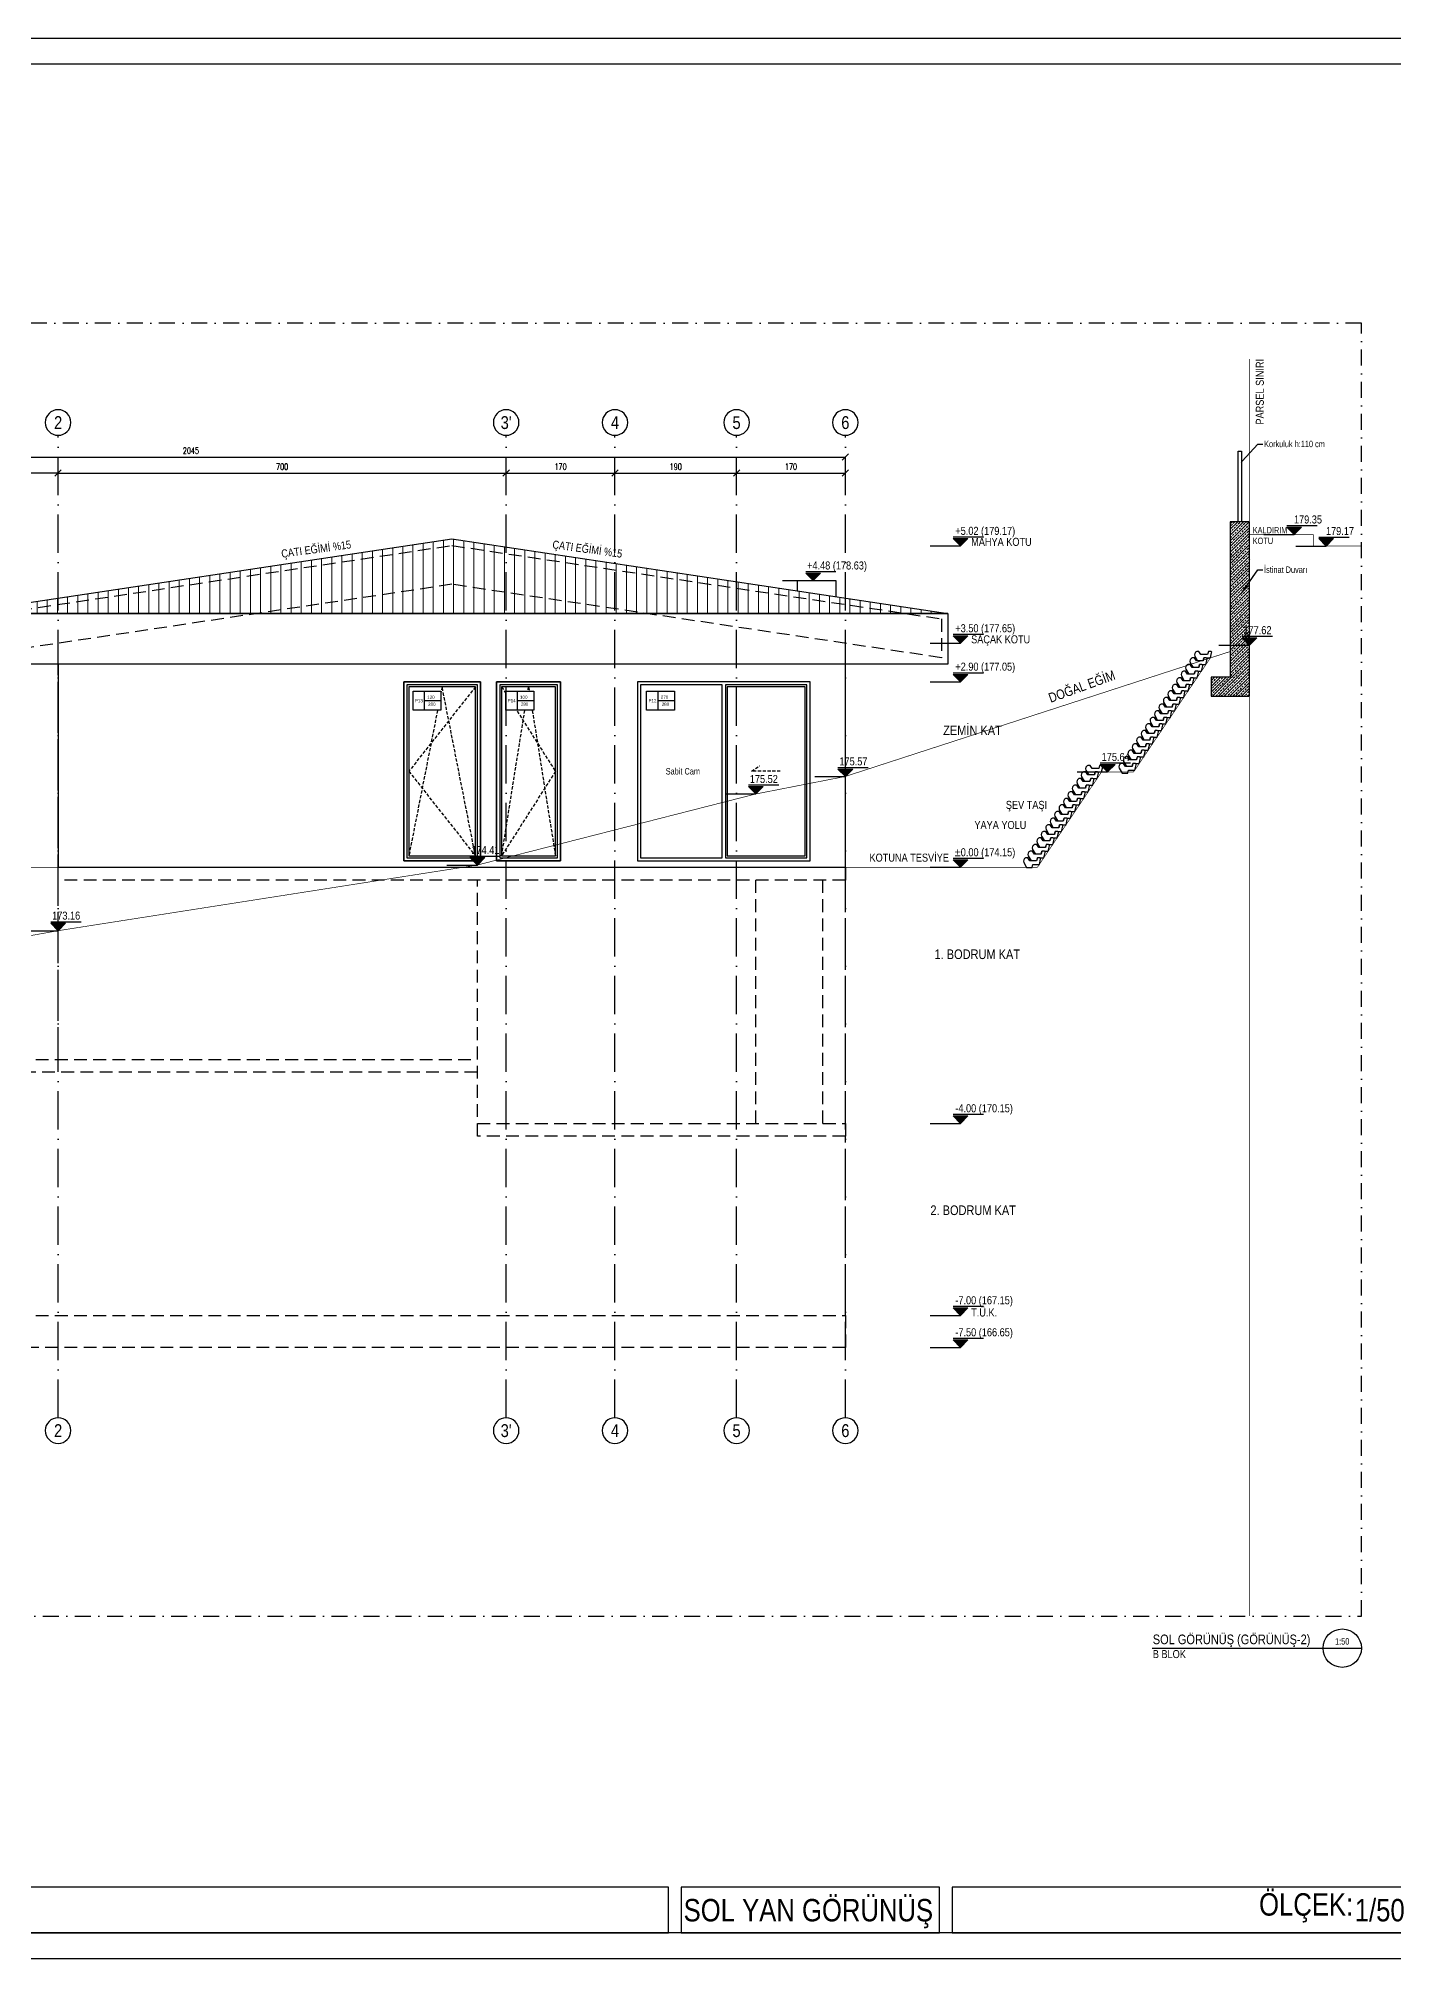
# Model space of a CAD drawing. Header units: millimetres. Extents: x 82776 to 137242, y 11666 to 27998.
# Drawn here: x 121341 to 123458, y 20553 to 23554 of the extents above; entities that cross this region are included whole.
import ezdxf
from ezdxf import colors
from ezdxf.entities.mleader import LeaderData, LeaderLine
from ezdxf.enums import TextEntityAlignment as Align
from ezdxf.math import Vec2, Vec3

# ---------------------------------------------------------------- set-up
doc = ezdxf.new("R2010")
doc.units = ezdxf.units.MM
for name, pattern in [('( Hidden )', [0.375, 0.25, -0.125]), ('ACAD_ISO03W100', [30, 12, -18]), ('ACAD_ISO10W100', [18, 12, -3, 0, -3]), ('DASHDOT', [1, 0.5, -0.25, 0, -0.25]), ('DASHED', [15, 10, -5])]:
    doc.linetypes.add(name, pattern=pattern)
for name, color, linetype in [('0_IFC_Concrete Trace', 253, '( Hidden )'), ('0_IFC_Dimension_Exterior_50', 253, 'Continuous'), ('0_IFC_Elevation_3', 21, 'Continuous'), ('0_IFC_Elevation_4', 11, 'Continuous'), ('0_IFC_Elevation_5', 252, 'Continuous'), ('0_IFC_Grid', 14, 'ACAD_ISO10W100'), ('0_IFC_Grid_Text_100', 14, 'Continuous'), ('0_IFC_Hatch', 250, 'Continuous'), ('0_IFC_Hatch_Structure', 251, 'Continuous'), ('0_IFC_Legend_Text', 7, 'Continuous'), ('0_IFC_Legend_Viewport', 7, 'Continuous'), ('0_IFC_Notation_Level_50', 160, 'Continuous'), ('0_IFC_Notation_Section_50', 10, 'Continuous'), ('0_IFC_Parsel Sınırı', 191, 'ACAD_ISO03W100'), ('0_IFC_Text_Explanation_100', 231, 'Continuous'), ('0_IFC_Text_Explanation_20', 231, 'Continuous'), ('0_IFC_Text_Explanation_50', 231, 'Continuous'), ('1_IFC_Concrete_Section', 50, 'Continuous'), ('2_IFC_Handrail', 181, 'Continuous'), ('3_IFC_Window', 136, 'Continuous'), ('7_IFC_Landscape', 45, 'Continuous')]:
    doc.layers.add(name, color=color, linetype=linetype)
doc.styles.add('IFC_TEXT', font='ARIALN.TTF')
doc.styles.add('IFC_TEXT_DIM', font='romans.shx', dxfattribs={"width": 0.7})
doc.styles.get("Standard").update_dxf_attribs({"font": 'arial.ttf'})
doc.dimstyles.new('IFC_Dim50', dxfattribs={"dimtxt": 10, "dimasz": 10, "dimexe": 0.00125, "dimexo": 0.000625, "dimgap": 5, "dimtad": 1, "dimdec": 4, "dimrnd": 0.5, "dimzin": 9, "dimtxsty": 'IFC_TEXT_DIM', "dimblk": 'OBLIQUE', "dimcen": -2.5, "dimclrd": 256, "dimclre": 256, "dimclrt": 256, "dimazin": 0, "dimtfac": 1, "dimtdec": 4, "dimtix": 1, "dimtmove": 1, "dimatfit": 3, "dimfxl": 5, "dimfxlon": 1, "dimtfillclr": 256, "dimlwd": -1, "dimlwe": 5, "dimarcsym": 0})

# ---------------------------------------------------------------- blocks, each defined once
blk = doc.blocks.new('*U2335')
for points in [[(-3412.4, 0), (-1182.8, 0), (-1182.8, 71.5), (-3412.4, 71.5)], [(-1162.8, 0), (-759.4, 0), (-759.4, 71.5), (-1162.8, 71.5)], [(-739.4, 0), (0, 0), (0, 71.5), (-739.4, 71.5)]]:
    blk.add_lwpolyline(points, close=True)
at = {"layer": '0_IFC_Legend_Viewport', "transparency": 33554687}
blk.add_lwpolyline([(-3412.4, 2920), (0, 2920), (0, 0), (-3412.4, 0)], close=True, dxfattribs=at)
at = {"style": 'IFC_TEXT'}
for tag, p in [('PAFTA', (-2533.2, 17.9)), ('KOT', (-1159.1, 18)), ('OLCEK', (-110.4, 17.9))]:
    blk.add_attdef(tag, p, '', height=35, dxfattribs=at)
at = {"layer": '0_IFC_Legend_Text', "transparency": 33554687, "insert": (-259.9, 61.9), "char_height": 35, "attachment_point": 1, "style": 'IFC_TEXT'}
blk.add_mtext_dynamic_manual_height_columns('ÖLÇEK:', width=490.238, gutter_width=61.4, heights=[0], dxfattribs=at)
blk = doc.blocks.new('B BLOK_GR2_DOS IZI')
at = {"layer": '0_IFC_Concrete Trace', "linetype": '( Hidden )', "ltscale": 80}
for points in [[(-615, 1227.9), (150, 1113.2), (150, 1052.5), (-615, 1167.2), (-1380, 1052.5), (-1380, 1113.2), (-615, 1227.9)], [(-1230, 725), (-1230, 1075)], [(0, 725), (0, 1075)], [(-575, 305), (-575, 705)], [(-140, 325), (-140, 705)], [(-35, 325), (-35, 705)], [(0, 325), (0, 705)], [(-575, 405), (-2045, 405), (-2045, 425), (-575, 425)], [(-575, 325), (0, 325), (0, 305), (-575, 305)]]:
    blk.add_lwpolyline(points, dxfattribs=at)
for points in [[(-1230, 725), (0, 725), (0, 705), (-1230, 705)], [(-2045, 25), (0, 25), (0, -25), (-2045, -25)]]:
    blk.add_lwpolyline(points, close=True, dxfattribs=at)
for points, elevation in [([(-1230, 425), (-1230, 705)], 851.5), ([(-2045, 25), (-2045, 405)], -425.7), ([(0, 25), (0, 305)], -425.7)]:
    blk.add_lwpolyline(points, dxfattribs=dict(at, elevation=elevation))
blk = doc.blocks.new('0_IFC_AXIS_TEXT_100')
at = {"layer": '0_IFC_Grid_Text_100'}
blk.add_circle((0, 1000), 1000, dxfattribs=at)
at = {"layer": '0_IFC_Grid_Text_100', "style": 'IFC_TEXT'}
blk.add_attdef('AXIS_NO', text='', height=1000, dxfattribs=at).set_placement((0, 993), align=Align.MIDDLE_CENTER)
blk = doc.blocks.new('_Oblique')
at = {"color": 0, "linetype": 'ByBlock', "lineweight": -2}
blk.add_line((-0.5, -0.5), (0.5, 0.5), dxfattribs=at)
blk = doc.blocks.new('*D2282')
at = {"layer": '0_IFC_Dimension_Exterior_50', "lineweight": 5, "transparency": 16777216}
for p, q in [((815, 1315.3), (815, 1316)), ((1515, 1311), (1515, 1316))]:
    blk.add_line(p, q, dxfattribs=at)
at = {"layer": '0_IFC_Dimension_Exterior_50', "transparency": 16777216}
blk.add_line((815, 1316), (1515, 1316), dxfattribs=at)
at = {"layer": 'Defpoints', "color": 0, "transparency": 16777216}
for p in [(1515, 1316), (815, 1250, -425.7), (1515, 1250)]:
    blk.add_point(p, dxfattribs=at)
at = {"layer": '0_IFC_Dimension_Exterior_50', "transparency": 16777216, "xscale": 10, "yscale": 10, "zscale": 10, "rotation": 180}
blk.add_blockref('_Oblique', (815, 1316), dxfattribs=at)
at = {"layer": '0_IFC_Dimension_Exterior_50', "transparency": 16777216, "xscale": 10, "yscale": 10, "zscale": 10}
blk.add_blockref('_Oblique', (1515, 1316), dxfattribs=at)
at = {"layer": '0_IFC_Dimension_Exterior_50', "transparency": 16777216, "insert": (1165, 1326), "char_height": 10, "attachment_point": 5, "style": 'IFC_TEXT_DIM'}
blk.add_mtext('700', dxfattribs=at)
blk = doc.blocks.new('*D2283')
at = {"layer": '0_IFC_Dimension_Exterior_50', "lineweight": 5, "transparency": 16777216}
for p, q in [((1515, 1311), (1515, 1316)), ((1685, 1316.7), (1685, 1316))]:
    blk.add_line(p, q, dxfattribs=at)
at = {"layer": '0_IFC_Dimension_Exterior_50', "transparency": 16777216}
blk.add_line((1515, 1316), (1685, 1316), dxfattribs=at)
at = {"layer": 'Defpoints', "color": 0, "transparency": 16777216}
for p in [(1685, 1375, -425.7), (1685, 1316), (1515, 1250)]:
    blk.add_point(p, dxfattribs=at)
at = {"layer": '0_IFC_Dimension_Exterior_50', "transparency": 16777216, "xscale": 10, "yscale": 10, "zscale": 10, "rotation": 180}
blk.add_blockref('_Oblique', (1515, 1316), dxfattribs=at)
at = {"layer": '0_IFC_Dimension_Exterior_50', "transparency": 16777216, "xscale": 10, "yscale": 10, "zscale": 10}
blk.add_blockref('_Oblique', (1685, 1316), dxfattribs=at)
at = {"layer": '0_IFC_Dimension_Exterior_50', "transparency": 16777216, "insert": (1600, 1326), "char_height": 10, "attachment_point": 5, "style": 'IFC_TEXT_DIM'}
blk.add_mtext('170', dxfattribs=at)
blk = doc.blocks.new('*D2284')
at = {"layer": '0_IFC_Dimension_Exterior_50', "lineweight": 5, "transparency": 16777216}
for p, q in [((1685, 1316.7), (1685, 1316)), ((1875, 1315.3), (1875, 1316))]:
    blk.add_line(p, q, dxfattribs=at)
at = {"layer": '0_IFC_Dimension_Exterior_50', "transparency": 16777216}
blk.add_line((1685, 1316), (1875, 1316), dxfattribs=at)
at = {"layer": 'Defpoints', "color": 0, "transparency": 16777216}
for p in [(1685, 1375, -425.7), (1875, 1316), (1875, 1250, -425.7)]:
    blk.add_point(p, dxfattribs=at)
at = {"layer": '0_IFC_Dimension_Exterior_50', "transparency": 16777216, "xscale": 10, "yscale": 10, "zscale": 10, "rotation": 180}
blk.add_blockref('_Oblique', (1685, 1316), dxfattribs=at)
at = {"layer": '0_IFC_Dimension_Exterior_50', "transparency": 16777216, "xscale": 10, "yscale": 10, "zscale": 10}
blk.add_blockref('_Oblique', (1875, 1316), dxfattribs=at)
at = {"layer": '0_IFC_Dimension_Exterior_50', "transparency": 16777216, "insert": (1780, 1326), "char_height": 10, "attachment_point": 5, "style": 'IFC_TEXT_DIM'}
blk.add_mtext('190', dxfattribs=at)
blk = doc.blocks.new('*D2285')
at = {"layer": '0_IFC_Dimension_Exterior_50', "lineweight": 5, "transparency": 16777216}
for p, q in [((1875, 1315.3), (1875, 1316)), ((2045, 1315.3), (2045, 1316))]:
    blk.add_line(p, q, dxfattribs=at)
at = {"layer": '0_IFC_Dimension_Exterior_50', "transparency": 16777216}
blk.add_line((1875, 1316), (2045, 1316), dxfattribs=at)
at = {"layer": 'Defpoints', "color": 0, "transparency": 16777216}
for p in [(2045, 1316), (1875, 1250, -425.7), (2045, 1250, -425.7)]:
    blk.add_point(p, dxfattribs=at)
at = {"layer": '0_IFC_Dimension_Exterior_50', "transparency": 16777216, "xscale": 10, "yscale": 10, "zscale": 10, "rotation": 180}
blk.add_blockref('_Oblique', (1875, 1316), dxfattribs=at)
at = {"layer": '0_IFC_Dimension_Exterior_50', "transparency": 16777216, "xscale": 10, "yscale": 10, "zscale": 10}
blk.add_blockref('_Oblique', (2045, 1316), dxfattribs=at)
at = {"layer": '0_IFC_Dimension_Exterior_50', "transparency": 16777216, "insert": (1960, 1326), "char_height": 10, "attachment_point": 5, "style": 'IFC_TEXT_DIM'}
blk.add_mtext('170', dxfattribs=at)
blk = doc.blocks.new('*D2286')
at = {"layer": '0_IFC_Dimension_Exterior_50', "lineweight": 5, "transparency": 16777216}
for p, q in [((0, 1340.3), (0, 1341)), ((2045, 1340.3), (2045, 1341))]:
    blk.add_line(p, q, dxfattribs=at)
at = {"layer": '0_IFC_Dimension_Exterior_50', "transparency": 16777216}
blk.add_line((0, 1341), (2045, 1341), dxfattribs=at)
at = {"layer": 'Defpoints', "color": 0, "transparency": 16777216}
for p in [(2045, 1341), (0, 1275, -425.7), (2045, 1275, -425.7)]:
    blk.add_point(p, dxfattribs=at)
at = {"layer": '0_IFC_Dimension_Exterior_50', "transparency": 16777216, "xscale": 10, "yscale": 10, "zscale": 10, "rotation": 180}
blk.add_blockref('_Oblique', (0, 1341), dxfattribs=at)
at = {"layer": '0_IFC_Dimension_Exterior_50', "transparency": 16777216, "xscale": 10, "yscale": 10, "zscale": 10}
blk.add_blockref('_Oblique', (2045, 1341), dxfattribs=at)
at = {"layer": '0_IFC_Dimension_Exterior_50', "transparency": 16777216, "insert": (1022.5, 1351), "char_height": 10, "attachment_point": 5, "style": 'IFC_TEXT_DIM'}
blk.add_mtext('2045', dxfattribs=at)
blk = doc.blocks.new('*D2287')
at = {"layer": '0_IFC_Dimension_Exterior_50', "lineweight": 5, "transparency": 16777216}
for p, q in [((0, 1321), (0, 1316)), ((815, 1311), (815, 1316))]:
    blk.add_line(p, q, dxfattribs=at)
at = {"layer": '0_IFC_Dimension_Exterior_50', "transparency": 16777216}
blk.add_line((815, 1316), (0, 1316), dxfattribs=at)
at = {"layer": 'Defpoints', "color": 0, "transparency": 16777216}
for p in [(0, 1375), (0, 1316), (815, 1250)]:
    blk.add_point(p, dxfattribs=at)
at = {"layer": '0_IFC_Dimension_Exterior_50', "transparency": 16777216, "xscale": 10, "yscale": 10, "zscale": 10, "rotation": 180}
blk.add_blockref('_Oblique', (0, 1316), dxfattribs=at)
at = {"layer": '0_IFC_Dimension_Exterior_50', "transparency": 16777216, "xscale": 10, "yscale": 10, "zscale": 10}
blk.add_blockref('_Oblique', (815, 1316), dxfattribs=at)
at = {"layer": '0_IFC_Dimension_Exterior_50', "transparency": 16777216, "insert": (407.5, 1326), "char_height": 10, "attachment_point": 5, "style": 'IFC_TEXT_DIM'}
blk.add_mtext('815', dxfattribs=at)
blk = doc.blocks.new('0_IFC_WINDOWTAG_EL')
blk.add_wipeout([(1.2, 15), (23, 15), (23, 0), (1.2, 0)])
at = {"layer": '0_IFC_Text_Explanation_50'}
blk.add_lwpolyline([(1.2, 15), (23, 15), (23, 0), (1.2, 0)], close=True, dxfattribs=at)
for points in [[(10, 15), (10, 0)], [(10, 7.5), (23, 7.5)]]:
    blk.add_lwpolyline(points, dxfattribs=at)
for tag, p in [('KOD', (1.9, 6.2)), ('EN', (12.1, 9)), ('YÜKSEKLİK', (12.5, 3.5))]:
    blk.add_attdef(tag, p, '', height=2.5, dxfattribs=at)
blk = doc.blocks.new('*U2297')
blk.add_wipeout([(0, 0), (-270, 0), (-270, -280), (0, -280)])
at = {"layer": '3_IFC_Window'}
for points in [[(0, 0), (-270, 0), (-270, -280), (0, -280)], [(-137.5, -5), (-265, -5), (-265, -275), (-137.5, -275)], [(-129.5, -272), (-8, -272), (-8, -8), (-129.5, -8)]]:
    blk.add_lwpolyline(points, close=True, dxfattribs=at)
blk.add_lwpolyline([(-132.5, -275), (-5, -275), (-5, -5), (-132.5, -5), (-132.5, -275)], dxfattribs=at)
at = {"layer": '3_IFC_Window', "linetype": '( Hidden )', "ltscale": 20}
blk.add_lwpolyline([(-46.7, -140), (-91.7, -140), (-79.4, -131.3)], dxfattribs=at)
at = {"layer": '0_IFC_Text_Explanation_50', "insert": (-198.9, -140), "char_height": 10, "attachment_point": 5, "style": 'IFC_TEXT'}
blk.add_mtext_dynamic_manual_height_columns('Sabit Cam', width=56.878, gutter_width=12.5, heights=[9.02], dxfattribs=at)
at = {"transparency": 33554687}
ref = blk.add_blockref('0_IFC_WINDOWTAG_EL', (-257.9, -44.5), dxfattribs=dict(at, xscale=2, yscale=2, zscale=2))
ref.add_attrib('YÜKSEKLİK', '280', (-232, -37.6), dxfattribs={"layer": '0_IFC_Text_Explanation_20', "height": 5})
ref.add_attrib('EN', '270', (-233.3, -26.6), dxfattribs={"layer": '0_IFC_Text_Explanation_20', "height": 5})
ref.add_attrib('KOD', 'P12', (-252.6, -32.2), dxfattribs={"layer": '0_IFC_Text_Explanation_20', "height": 5})
blk = doc.blocks.new('*U2295')
blk.add_wipeout([(35, 0), (-85, 0), (-85, -280), (35, -280)])
at = {"layer": '3_IFC_Window'}
for points in [[(35, 0), (-85, 0), (-85, -280), (35, -280)], [(-77, -272), (27, -272), (27, -8), (-77, -8)]]:
    blk.add_lwpolyline(points, close=True, dxfattribs=at)
blk.add_lwpolyline([(-80, -275), (30, -275), (30, -5), (-80, -5), (-80, -275)], dxfattribs=at)
at = {"layer": '3_IFC_Window', "linetype": '( Hidden )', "ltscale": 20}
for points in [[(27, -8), (-77, -140), (27, -272)], [(27, -272), (-25, -8), (-77, -272)]]:
    blk.add_lwpolyline(points, dxfattribs=at)
at = {"transparency": 33554687}
ref = blk.add_blockref('0_IFC_WINDOWTAG_EL', (-72.9, -44.5), dxfattribs=dict(at, xscale=2, yscale=2, zscale=2))
ref.add_attrib('YÜKSEKLİK', '280', (-47, -37.6), dxfattribs={"layer": '0_IFC_Text_Explanation_20', "height": 5})
ref.add_attrib('EN', '120', (-48.3, -26.6), dxfattribs={"layer": '0_IFC_Text_Explanation_20', "height": 5})
ref.add_attrib('KOD', 'P13', (-67.6, -32.2), dxfattribs={"layer": '0_IFC_Text_Explanation_20', "height": 5})
blk = doc.blocks.new('*U2325')
blk.add_wipeout([(0, 0), (-100, 0), (-100, -280), (0, -280)])
at = {"layer": '3_IFC_Window'}
for points in [[(0, 0), (-100, 0), (-100, -280), (0, -280)], [(-92, -272), (-8, -272), (-8, -8), (-92, -8)]]:
    blk.add_lwpolyline(points, close=True, dxfattribs=at)
blk.add_lwpolyline([(-95, -275), (-5, -275), (-5, -5), (-95, -5), (-95, -275)], dxfattribs=at)
at = {"layer": '3_IFC_Window', "linetype": '( Hidden )', "ltscale": 20}
for points in [[(-92, -8), (-8, -140), (-92, -272)], [(-92, -272), (-50, -8), (-8, -272)]]:
    blk.add_lwpolyline(points, dxfattribs=at)
at = {"transparency": 33554687}
ref = blk.add_blockref('0_IFC_WINDOWTAG_EL', (-87.9, -44.5), dxfattribs=dict(at, xscale=2, yscale=2, zscale=2))
ref.add_attrib('YÜKSEKLİK', '280', (-62, -37.6), dxfattribs={"layer": '0_IFC_Text_Explanation_20', "height": 5})
ref.add_attrib('EN', '100', (-63.3, -26.6), dxfattribs={"layer": '0_IFC_Text_Explanation_20', "height": 5})
ref.add_attrib('KOD', 'P14', (-82.6, -32.2), dxfattribs={"layer": '0_IFC_Text_Explanation_20', "height": 5})
blk = doc.blocks.new('B BLOK_GR2_DOGRAMALAR')
for name, p in [('*U2295', (-550, 272, -851.5)), ('*U2325', (-390, 272)), ('*U2297', (0, 272))]:
    blk.add_blockref(name, p)
blk = doc.blocks.new('*U1743')
at = {"layer": '0_IFC_Text_Explanation_100'}
blk.add_lwpolyline([(-327.2, 0), (0, 0)], dxfattribs=at)
blk.add_circle((-30, 0), 30, dxfattribs=at)
at = {"layer": '0_IFC_Text_Explanation_100', "style": 'IFC_TEXT'}
for tag, p, height in [('TITLE', (-326, 6.2), 15), ('SHEET_NO', (-326, -15.5), 12.5)]:
    blk.add_attdef(tag, p, '', height=height, dxfattribs=at)
for tag, p in [('SCALE', (-30, 10.6)), ('DRAWING_NO', (-30, -11.3))]:
    blk.add_attdef(tag, text='', height=10, dxfattribs=at).set_placement(p, align=Align.MIDDLE)
blk = doc.blocks.new('0_IFC_NOT_RUDELEVEL_50_N')
at = {"layer": '0_IFC_Notation_Level_50'}
h = blk.add_hatch(color=256, dxfattribs=at)
h.dxf.hatch_style = 1
h.paths.add_polyline_path([(-201.6, 201.6), (201.6, 201.6), (0, 0)])
for p, q in [((-834.4, 0), (0, 0)), ((-201.6, 246.4), (627.2, 246.4))]:
    blk.add_line(p, q, dxfattribs=at)
blk.add_lwpolyline([(-201.6, 201.6), (201.6, 201.6), (0, 0), (-201.6, 201.6)], dxfattribs=at)
at = {"layer": '0_IFC_Notation_Level_50', "style": 'IFC_TEXT'}
blk.add_attdef('LEVEL', (-201.6, 302.4), '', height=280, dxfattribs=at)
blk = doc.blocks.new('B_GR2_DE')
at = {"layer": '0_IFC_Elevation_4', "linetype": 'DASHED', "const_width": 1}
blk.add_lwpolyline([(-1530, 597.4), (-1230, 651), (-575, 753.6), (-140, 864.6), (0, 892), (570.3, 1077.2)], dxfattribs=at)
ref = blk.add_blockref('0_IFC_NOT_RUDELEVEL_50_N', (631.3, 1097), dxfattribs=dict(xscale=0.057142857142768, yscale=0.057142857142768, zscale=0.057142857142768))
ref.add_attrib('LEVEL', '177.62', (622, 1114.3), dxfattribs={"layer": '0_IFC_Notation_Level_50', "height": 12.5, "style": 'IFC_TEXT'})
ref = blk.add_blockref('0_IFC_NOT_RUDELEVEL_50_N', (0, 892), dxfattribs=dict(xscale=0.057142857142768, yscale=0.057142857142768, zscale=0.057142857142768))
ref.add_attrib('LEVEL', '175.57', (-9.3, 909.3), dxfattribs={"layer": '0_IFC_Notation_Level_50', "height": 12.5, "style": 'IFC_TEXT'})
ref = blk.add_blockref('0_IFC_NOT_RUDELEVEL_50_N', (-140, 864.6), dxfattribs=dict(xscale=0.057142857142768, yscale=0.057142857142768, zscale=0.057142857142768))
ref.add_attrib('LEVEL', '175.52', (-149.3, 881.8), dxfattribs={"layer": '0_IFC_Notation_Level_50', "height": 12.5, "style": 'IFC_TEXT'})
ref = blk.add_blockref('0_IFC_NOT_RUDELEVEL_50_N', (-575, 753.6, 3353.8), dxfattribs=dict(xscale=0.057142857142768, yscale=0.057142857142768, zscale=0.057142857142768))
ref.add_attrib('LEVEL', '174.41', (-584.3, 770.8, 3353.8), dxfattribs={"layer": '0_IFC_Notation_Level_50', "height": 12.5, "style": 'IFC_TEXT'})
ref = blk.add_blockref('0_IFC_NOT_RUDELEVEL_50_N', (-1230, 651), dxfattribs=dict(xscale=0.057142857142768, yscale=0.057142857142768, zscale=0.057142857142768))
ref.add_attrib('LEVEL', '173.16', (-1239.3, 668.3), dxfattribs={"layer": '0_IFC_Notation_Level_50', "height": 12.5, "style": 'IFC_TEXT'})
at = {"layer": '0_IFC_Elevation_4', "linetype": 'DASHED', "ltscale": 3, "char_height": 15, "attachment_point": 1, "style": 'IFC_TEXT'}
for insert, rotation in [((315.7, 1021), 19.9941), ((-2378.3, 473), 10.2916)]:
    blk.add_mtext_dynamic_manual_height_columns('\\pxt4;DOĞAL EĞİM', width=252.297, gutter_width=125, heights=[0], dxfattribs=dict(at, insert=insert, rotation=rotation))
at = {"layer": '0_IFC_Text_Explanation_50', "insert": (201.6, 822.4), "char_height": 12.5, "attachment_point": 1, "style": 'IFC_TEXT'}
blk.add_mtext_dynamic_manual_height_columns('YAYA YOLU', width=83.648, gutter_width=12.5, heights=[0], dxfattribs=at)
blk = doc.blocks.new('SEV TASI')
blk.add_wipeout([(3.1, 10.3), (-0.4, 10.3), (-0.8, 10.3), (-1.1, 10.1), (-1.5, 9.9), (-1.7, 9.7), (-1.9, 9.4), (-2, 9), (-2.1, 8.6), (-2, 8.2), (0, 0), (10, 0), (11.2, -4.7), (19.9, -4.7), (24.4, 2.9), (24.8, 3.9), (24.9, 5), (24.8, 6.1), (24.5, 7.2), (24, 8.2), (23.3, 9.1), (22.4, 9.8), (21.4, 10.3), (17.9, 10.3), (14.8, 5.6), (4.3, 5.6)]).dxf.layer = '7_IFC_Landscape'
at = {"layer": '7_IFC_Landscape'}
blk.add_lwpolyline([(0, 0), (-2, 8.2, -0.486604), (-0.4, 10.3), (3.1, 10.3), (4.3, 5.6), (14.8, 5.6), (17.9, 10.3), (21.4, 10.3, -0.425542), (24.4, 2.9), (19.9, -4.7), (11.2, -4.7), (10, 0)], format="xyb", close=True, dxfattribs=at)
blk = doc.blocks.new('*U2323')
blk.add_blockref('SEV TASI', (-32.2, 47.9))
blk.add_blockref('SEV TASI', (-25.3, 37.6))
blk.add_blockref('SEV TASI', (-18.3, 27.2))
blk.add_blockref('SEV TASI', (-11.4, 16.9))
blk.add_blockref('SEV TASI', (-4.5, 6.6))
blk.add_blockref('SEV TASI', (2.5, -3.7))
blk.add_blockref('SEV TASI', (9.4, -14))
blk.add_blockref('SEV TASI', (16.4, -24.3))
blk.add_blockref('SEV TASI', (23.3, -34.6))
blk.add_blockref('SEV TASI', (30.2, -44.9))
blk.add_blockref('SEV TASI', (37.2, -55.2))
blk.add_blockref('SEV TASI', (44.1, -65.5))
blk.add_blockref('SEV TASI', (51.1, -75.9))
blk.add_blockref('SEV TASI', (58, -86.2))
blk.add_blockref('SEV TASI', (65, -96.5))
blk = doc.blocks.new('*U2324')
blk.add_blockref('SEV TASI', (-57.6, 85.5))
blk.add_blockref('SEV TASI', (-50.6, 75.2))
blk.add_blockref('SEV TASI', (-43.7, 64.9))
blk.add_blockref('SEV TASI', (-36.8, 54.6))
blk.add_blockref('SEV TASI', (-29.8, 44.3))
blk.add_blockref('SEV TASI', (-22.9, 34))
blk.add_blockref('SEV TASI', (-15.9, 23.7))
blk.add_blockref('SEV TASI', (-9, 13.4))
blk.add_blockref('SEV TASI', (-2.1, 3))
blk.add_blockref('SEV TASI', (4.9, -7.3))
blk.add_blockref('SEV TASI', (11.8, -17.6))
blk.add_blockref('SEV TASI', (18.8, -27.9))
blk.add_blockref('SEV TASI', (25.7, -38.2))
blk.add_blockref('SEV TASI', (32.7, -48.5))
blk.add_blockref('SEV TASI', (39.6, -58.8))
blk.add_blockref('SEV TASI', (46.5, -69.1))
blk.add_blockref('SEV TASI', (53.5, -79.4))
blk.add_blockref('SEV TASI', (60.4, -89.7))
blk = doc.blocks.new('*U2487')
ref = blk.add_blockref('0_IFC_NOT_RUDELEVEL_50_N', (0, 1402.2), dxfattribs=dict(xscale=0.057142857142768, yscale=0.057142857142768, zscale=0.057142857142768))
ref.add_attrib('LEVEL', '+5.02 (179.17)', (-8.2, 1419.5), dxfattribs={"layer": '0_IFC_Notation_Level_50', "height": 12.5, "style": 'IFC_TEXT'})
ref = blk.add_blockref('0_IFC_NOT_RUDELEVEL_50_N', (0, 1250), dxfattribs=dict(xscale=0.057142857142768, yscale=0.057142857142768, zscale=0.057142857142768))
ref.add_attrib('LEVEL', '+3.50 (177.65)', (-8.2, 1267.3), dxfattribs={"layer": '0_IFC_Notation_Level_50', "height": 12.5, "style": 'IFC_TEXT'})
ref = blk.add_blockref('0_IFC_NOT_RUDELEVEL_50_N', (0, 1190), dxfattribs=dict(xscale=0.057142857142768, yscale=0.057142857142768, zscale=0.057142857142768))
ref.add_attrib('LEVEL', '+2.90 (177.05)', (-8.2, 1207.3), dxfattribs={"layer": '0_IFC_Notation_Level_50', "height": 12.5, "style": 'IFC_TEXT'})
ref = blk.add_blockref('0_IFC_NOT_RUDELEVEL_50_N', (0, 900), dxfattribs=dict(xscale=0.057142857142768, yscale=0.057142857142768, zscale=0.057142857142768))
ref.add_attrib('LEVEL', '%%P0.00 (174.15)', (-9.3, 917.3), dxfattribs={"layer": '0_IFC_Notation_Level_50', "height": 12.5, "style": 'IFC_TEXT'})
ref = blk.add_blockref('0_IFC_NOT_RUDELEVEL_50_N', (0, 500), dxfattribs=dict(xscale=0.057142857142768, yscale=0.057142857142768, zscale=0.057142857142768))
ref.add_attrib('LEVEL', '-4.00 (170.15)', (-8.2, 517.3), dxfattribs={"layer": '0_IFC_Notation_Level_50', "height": 12.5, "style": 'IFC_TEXT'})
ref = blk.add_blockref('0_IFC_NOT_RUDELEVEL_50_N', (0, 200), dxfattribs=dict(xscale=0.057142857142768, yscale=0.057142857142768, zscale=0.057142857142768))
ref.add_attrib('LEVEL', '-7.00 (167.15)', (-8.2, 217.3), dxfattribs={"layer": '0_IFC_Notation_Level_50', "height": 12.5, "style": 'IFC_TEXT'})
ref = blk.add_blockref('0_IFC_NOT_RUDELEVEL_50_N', (0, 150), dxfattribs=dict(xscale=0.057142857142768, yscale=0.057142857142768, zscale=0.057142857142768))
ref.add_attrib('LEVEL', '-7.50 (166.65)', (-8.2, 167.3), dxfattribs={"layer": '0_IFC_Notation_Level_50', "height": 12.5, "style": 'IFC_TEXT'})
at = {"layer": '0_IFC_Notation_Level_50', "char_height": 12.5, "attachment_point": 1, "style": 'IFC_TEXT'}
for s, insert in [('MAHYA KOTU', (16.5, 1414.8)), ('SAÇAK KOTU', (16.5, 1262.5)), ('T.Ü.K.', (16.5, 210.7))]:
    blk.add_mtext_dynamic_manual_height_columns(s, width=128.311, gutter_width=12.5, heights=[0], dxfattribs=dict(at, insert=insert))
at = {"layer": '0_IFC_Text_Explanation_50', "char_height": 15, "attachment_point": 5, "style": 'IFC_TEXT'}
for s, insert in [('\\pxt4;ZEMİN KAT', (18.6, 1114.1)), ('\\pxi-3,l4,t4;1. BODRUM KAT', (18.6, 764.1)), ('\\pxi-0.46999,l1.46999,t1.46999,4;2. BODRUM KAT', (12.2, 364.1))]:
    blk.add_mtext_dynamic_manual_height_columns(s, width=215.825, gutter_width=125, heights=[0], dxfattribs=dict(at, insert=insert))
blk = doc.blocks.new('B BLOK_GR2_AKS')
at = {"layer": '0_IFC_Grid', "ltscale": 5}
for points in [[(0, -160), (0, 1375)], [(815, -160), (815, 1375)], [(1515, -160), (1515, 1375)], [(1685, -160), (1685, 1375)], [(1875, -160), (1875, 1375)], [(2045, -160), (2045, 1375)]]:
    blk.add_lwpolyline(points, dxfattribs=at)
ref = blk.add_blockref('0_IFC_AXIS_TEXT_100', (0, 1375), dxfattribs=dict(xscale=-0.02, yscale=0.02, zscale=0.02))
ref.add_attrib('AXIS_NO', '1', dxfattribs={"layer": '0_IFC_Grid_Text_100', "height": 20, "rotation": 0, "style": 'IFC_TEXT'}).set_placement((0, 1394.85432), align=Align.MIDDLE_CENTER)
ref = blk.add_blockref('0_IFC_AXIS_TEXT_100', (815, 1375), dxfattribs=dict(xscale=-0.02, yscale=0.02, zscale=0.02))
ref.add_attrib('AXIS_NO', '2', dxfattribs={"layer": '0_IFC_Grid_Text_100', "height": 20, "rotation": 0, "style": 'IFC_TEXT'}).set_placement((815, 1394.85432), align=Align.MIDDLE_CENTER)
ref = blk.add_blockref('0_IFC_AXIS_TEXT_100', (1515, 1375), dxfattribs=dict(xscale=-0.02, yscale=0.02, zscale=0.02))
ref.add_attrib('AXIS_NO', "3'", dxfattribs={"layer": '0_IFC_Grid_Text_100', "height": 20, "rotation": 0, "style": 'IFC_TEXT'}).set_placement((1515, 1394.85432), align=Align.MIDDLE_CENTER)
ref = blk.add_blockref('0_IFC_AXIS_TEXT_100', (1685, 1375), dxfattribs=dict(xscale=-0.02, yscale=0.02, zscale=0.02))
ref.add_attrib('AXIS_NO', '4', dxfattribs={"layer": '0_IFC_Grid_Text_100', "height": 20, "rotation": 0, "style": 'IFC_TEXT'}).set_placement((1685, 1394.85432), align=Align.MIDDLE_CENTER)
ref = blk.add_blockref('0_IFC_AXIS_TEXT_100', (1875, 1375), dxfattribs=dict(xscale=-0.02, yscale=0.02, zscale=0.02))
ref.add_attrib('AXIS_NO', '5', dxfattribs={"layer": '0_IFC_Grid_Text_100', "height": 20, "rotation": 0, "style": 'IFC_TEXT'}).set_placement((1875, 1394.85432), align=Align.MIDDLE_CENTER)
ref = blk.add_blockref('0_IFC_AXIS_TEXT_100', (2045, 1375), dxfattribs=dict(xscale=-0.02, yscale=0.02, zscale=0.02))
ref.add_attrib('AXIS_NO', '6', dxfattribs={"layer": '0_IFC_Grid_Text_100', "height": 20, "rotation": 0, "style": 'IFC_TEXT'}).set_placement((2045, 1394.85432), align=Align.MIDDLE_CENTER)
ref = blk.add_blockref('0_IFC_AXIS_TEXT_100', (0, -200), dxfattribs=dict(xscale=-0.02, yscale=0.02, zscale=0.02))
ref.add_attrib('AXIS_NO', '1', dxfattribs={"layer": '0_IFC_Grid_Text_100', "height": 20, "rotation": 0, "style": 'IFC_TEXT'}).set_placement((0, -180.14568), align=Align.MIDDLE_CENTER)
ref = blk.add_blockref('0_IFC_AXIS_TEXT_100', (815, -200), dxfattribs=dict(xscale=-0.02, yscale=0.02, zscale=0.02))
ref.add_attrib('AXIS_NO', '2', dxfattribs={"layer": '0_IFC_Grid_Text_100', "height": 20, "rotation": 0, "style": 'IFC_TEXT'}).set_placement((815, -180.14568), align=Align.MIDDLE_CENTER)
ref = blk.add_blockref('0_IFC_AXIS_TEXT_100', (1515, -200), dxfattribs=dict(xscale=-0.02, yscale=0.02, zscale=0.02))
ref.add_attrib('AXIS_NO', "3'", dxfattribs={"layer": '0_IFC_Grid_Text_100', "height": 20, "rotation": 0, "style": 'IFC_TEXT'}).set_placement((1515, -180.14568), align=Align.MIDDLE_CENTER)
ref = blk.add_blockref('0_IFC_AXIS_TEXT_100', (1685, -200), dxfattribs=dict(xscale=-0.02, yscale=0.02, zscale=0.02))
ref.add_attrib('AXIS_NO', '4', dxfattribs={"layer": '0_IFC_Grid_Text_100', "height": 20, "rotation": 0, "style": 'IFC_TEXT'}).set_placement((1685, -180.14568), align=Align.MIDDLE_CENTER)
ref = blk.add_blockref('0_IFC_AXIS_TEXT_100', (1875, -200), dxfattribs=dict(xscale=-0.02, yscale=0.02, zscale=0.02))
ref.add_attrib('AXIS_NO', '5', dxfattribs={"layer": '0_IFC_Grid_Text_100', "height": 20, "rotation": 0, "style": 'IFC_TEXT'}).set_placement((1875, -180.14568), align=Align.MIDDLE_CENTER)
ref = blk.add_blockref('0_IFC_AXIS_TEXT_100', (2045, -200), dxfattribs=dict(xscale=-0.02, yscale=0.02, zscale=0.02))
ref.add_attrib('AXIS_NO', '6', dxfattribs={"layer": '0_IFC_Grid_Text_100', "height": 20, "rotation": 0, "style": 'IFC_TEXT'}).set_placement((2045, -180.14568), align=Align.MIDDLE_CENTER)
at = {"layer": '0_IFC_Dimension_Exterior_50'}
for base, p1, p2, picture, middle in [((0, 1316.04868), (815, 1249.99773), (0, 1375), '*D2287', (407.5, 1326.04868)), ((2045, 1341.04868, 425.7431), (0, 1275), (2045, 1275), '*D2286', (1022.5, 1351.04868, 425.7431)), ((1685, 1316.04868, 425.7431), (1515.00261, 1250, 425.7431), (1685, 1375), '*D2283', (1600.00131, 1326.04868, 425.7431)), ((1875, 1316.04868, 425.7431), (1685, 1375), (1875, 1250), '*D2284', (1780, 1326.04868, 425.7431)), ((1515.00261, 1316.04868, 425.7431), (815, 1249.99773), (1515.00261, 1250, 425.7431), '*D2282', (1165.00131, 1326.04868, 425.7431)), ((2045, 1316.04868, 425.7431), (1875, 1250), (2045, 1250), '*D2285', (1960, 1326.04868, 425.7431))]:
    dim = blk.add_linear_dim(base=base, p1=p1, p2=p2, angle=180, dimstyle='IFC_Dim50', dxfattribs=at)
    dim.commit()
    dim.dimension.update_dxf_attribs({"geometry": picture, "text_midpoint": middle})
blk = doc.blocks.new('B BLOK_GR2')
at = {"layer": '0_IFC_Hatch', "lineweight": 0}
h = blk.add_hatch(dxfattribs=at)
h.set_pattern_fill('LINE', color=256, scale=5, angle=90)
h.set_pattern_definition([(90, (-116024.023, -20985.555), (-15.875, 1e-15), [])])
h.paths.add_polyline_path([(-1695.8, 1484.4), (-920.8, 1600.6), (-145.8, 1484.4)])
at = {"layer": '0_IFC_Elevation_3'}
for points in [[(-1695.8, 1484.4), (-920.8, 1600.6), (-145.8, 1484.4)], [(-145.8, 1484.4), (-145.8, 1405.1), (-1535.8, 1405.1), (-1695.8, 1405.1), (-1695.8, 1484.4)]]:
    blk.add_lwpolyline(points, close=True, dxfattribs=at)
at = {"layer": '0_IFC_Elevation_5', "elevation": 1277.2}
blk.add_lwpolyline([(-380.8, 1519.6), (-380.8, 1535.7), (-320.8, 1535.7), (-320.8, 1510.6)], dxfattribs=at)
at = {"layer": '0_IFC_Parsel Sınırı', "ltscale": 0.3, "const_width": 1}
blk.add_lwpolyline([(325.5, -82.4), (325.5, 1882)], dxfattribs=at)
at = {"layer": '2_IFC_Handrail'}
blk.add_lwpolyline([(308, 1627.6), (308, 1737.6), (313, 1737.6), (313, 1627.6)], close=True, dxfattribs=at)
at = {"layer": '7_IFC_Landscape', "const_width": 1}
blk.add_lwpolyline([(325.5, 1607.6), (425.5, 1607.6), (425.5, 1589.6), (500.5, 1589.6)], dxfattribs=at)
ref = blk.add_blockref('0_IFC_NOT_RUDELEVEL_50_N', (395.5, 1607.6), dxfattribs=dict(xscale=0.0571428571427681, yscale=0.0571428571427681, zscale=0.0571428571427681))
ref.add_attrib('LEVEL', '179.35', (395.1, 1624.9), dxfattribs={"layer": '0_IFC_Notation_Level_50', "height": 12.5, "style": 'IFC_TEXT'})
ref = blk.add_blockref('0_IFC_NOT_RUDELEVEL_50_N', (445.5, 1589.6), dxfattribs=dict(xscale=0.0571428571427681, yscale=0.0571428571427681, zscale=0.0571428571427681))
ref.add_attrib('LEVEL', '179.17', (445.1, 1606.8), dxfattribs={"layer": '0_IFC_Notation_Level_50', "height": 12.5, "style": 'IFC_TEXT'})
ref = blk.add_blockref('0_IFC_NOT_RUDELEVEL_50_N', (-356.3, 1535.7), dxfattribs=dict(xscale=0.057142857142768, yscale=0.057142857142768, zscale=0.057142857142768))
ref.add_attrib('LEVEL', '+4.48 (178.63)', (-365.6, 1553), dxfattribs={"layer": '0_IFC_Notation_Level_50', "height": 12.5, "style": 'IFC_TEXT'})
blk.add_blockref('B BLOK_GR2_DOGRAMALAR', (-360.8, 1105.6, 1277.2))
blk.add_blockref('*U1743', (500.5, -132.4)).add_auto_attribs({'TITLE': 'SOL GÖRÜNÜŞ (GÖRÜNÜŞ-2)', 'SCALE': '1:50', 'SHEET_NO': 'B BLOK'})
at = {"layer": '0_IFC_Notation_Level_50', "style": 'IFC_TEXT'}
for s, width, insert, char_height, attachment_point in [('KALDIRIM KOTU', 71.34, (330.7, 1619.4), 10, 1), ('KOTUNA TESVİYE', 128.311, (-144, 1109), 12.5, 3)]:
    blk.add_mtext_dynamic_manual_height_columns(s, width=width, gutter_width=12.5, heights=[0], dxfattribs=dict(at, insert=insert, char_height=char_height, attachment_point=attachment_point))
at = {"layer": '0_IFC_Parsel Sınırı', "insert": (335.5, 1882), "char_height": 12.5, "attachment_point": 3, "rotation": 90, "style": 'IFC_TEXT'}
blk.add_mtext_dynamic_manual_height_columns('PARSEL SINIRI', width=148.188, gutter_width=12.5, heights=[0], dxfattribs=at)
at = {"layer": '0_IFC_Text_Explanation_50', "char_height": 12.5, "style": 'IFC_TEXT'}
for insert, attachment_point, rotation in [((-1187.9, 1583.6), 1, 7.8487), ((-653.6, 1583.6), 3, 352.1513)]:
    blk.add_mtext_dynamic_manual_height_columns('ÇATI EĞİMİ %15', width=167.351, gutter_width=12.5, heights=[0], dxfattribs=dict(at, insert=insert, attachment_point=attachment_point, rotation=rotation))
at = {"layer": '0_IFC_Text_Explanation_50'}
ml = blk.add_multileader_mtext('Standard', dxfattribs=at)
ml.set_content('Korkuluk h:110 cm', color=256, style='IFC_TEXT')
ml.set_leader_properties()
ml.build(insert=Vec2(0, 0))
ctx = ml.context
ctx.base_point, ctx.char_height, ctx.plane_origin = Vec3(346.5, 1749), 10, Vec3(311.3, 1490.5)
notes = []
notes.append((ctx, [(0, (1, 1, 0), (338.5, 1749), (1, 0), 8, [(0, [(311.5, 1719.5)], 0, [])])]))
ctx.mtext.insert, ctx.mtext.rotation, ctx.mtext.flow_direction = Vec3(348.5, 1754.1), 6.283185, 5
ml = blk.add_multileader_mtext('Standard', dxfattribs=at)
ml.set_content('İstinat Duvarı', color=256, style='IFC_TEXT')
ml.set_leader_properties()
ml.build(insert=Vec2(0, 0))
ctx = ml.context
ctx.base_point, ctx.char_height, ctx.plane_origin = Vec3(346.4, 1552.6), 10, Vec3(311.4, 1599)
notes.append((ctx, [(0, (1, 1, 0), (338.4, 1552.6), (1, 0), 8, [(0, [(311.4, 1513)], 0, [])])]))
ctx.mtext.insert, ctx.mtext.rotation, ctx.mtext.flow_direction = Vec3(348.4, 1557.7), 6.283185, 5
for ctx, leaders in notes:
    for number, flags, end, landing, length, lines in leaders:
        leader = LeaderData()
        leader.index, (leader.has_last_leader_line, leader.has_dogleg_vector, leader.attachment_direction) = number, flags
        leader.last_leader_point, leader.dogleg_vector, leader.dogleg_length = Vec3(end), Vec3(landing), length
        for number, points, colour, breaks in lines:
            line = LeaderLine()
            line.index, line.vertices, line.color, line.breaks = number, Vec3.list(points), colors.encode_raw_color(colour), breaks
            leader.lines.append(line)
        ctx.leaders.append(leader)
at = {"layer": '0_IFC_Elevation_3'}
blk.add_lwpolyline([(-1535.8, 1405.1), (-1535.8, 1087.6), (-305.8, 1087.6), (-305.8, 1405.1)], close=True, dxfattribs=at)
at = {"layer": '0_IFC_Elevation_3', "elevation": 1277.2}
for points in [[(-875.8, 1097.6), (-995.8, 1097.6), (-995.8, 1377.6), (-875.8, 1377.6)], [(-850.8, 1377.6), (-750.8, 1377.6), (-750.8, 1097.6), (-850.8, 1097.6)], [(-630.8, 1097.6), (-360.8, 1097.6), (-360.8, 1377.6), (-630.8, 1377.6)]]:
    blk.add_lwpolyline(points, close=True, dxfattribs=at)
at = {"layer": '0_IFC_Notation_Section_50', "linetype": 'DASHDOT', "ltscale": 50}
blk.add_lwpolyline([(500.5, -82.4), (500.5, 1937.6), (-2711.9, 1937.6), (-2711.9, -82.4)], close=True, dxfattribs=at)
at = {"layer": '7_IFC_Landscape', "const_width": 1}
blk.add_lwpolyline([(-5.8, 1087.6), (-1820.8, 1087.6), (-1820.8, 937.6), (-2711.9, 778.4)], dxfattribs=at)
for name, p in [('B BLOK_GR2_AKS', (-2350.8, 387.6)), ('B BLOK_GR2_DOS IZI', (-305.8, 362.6))]:
    blk.add_blockref(name, p)
at = {"xscale": -1, "rotation": 6.394405e-09}
blk.add_blockref('*U2323', (62.3, 1188.7), dxfattribs=at)
at = {"layer": '7_IFC_Landscape', "const_width": 1}
blk.add_lwpolyline([(-5.8, 1087.6), (94.5, 1236.6), (144.5, 1236.6), (264.5, 1414.8)], dxfattribs=at)
blk.add_blockref('*U2487', (-125.8, 187.6))
at = {"layer": '0_IFC_Text_Explanation_50', "insert": (9.4, 1191.4), "char_height": 12.5, "attachment_point": 3, "style": 'IFC_TEXT'}
blk.add_mtext_dynamic_manual_height_columns('ŞEV TAŞI', width=83.648, gutter_width=12.5, heights=[0], dxfattribs=at)
at = {"xscale": -1, "rotation": 6.394405e-09}
blk.add_blockref('*U2324', (206.9, 1329.2), dxfattribs=at)
at = {"layer": '0_IFC_Hatch_Structure'}
h = blk.add_hatch(dxfattribs=at)
h.set_pattern_fill('ANSI33', color=256, angle=180)
h.set_pattern_definition([(225, (-122737.6895, -20371.206), (4.49012806, -4.49012806), []), (225, (-122742.1796, -20371.206), (4.49012806, -4.49012806), [3.175, -1.5875])])
h.paths.add_polyline_path([(295.5, 1627.6), (295.5, 1384.8), (265.5, 1384.8), (265.5, 1354.8), (325.5, 1354.8), (325.5, 1627.6)])
at = {"layer": '1_IFC_Concrete_Section'}
blk.add_lwpolyline([(295.5, 1627.6), (295.5, 1384.8), (265.5, 1384.8), (265.5, 1354.8), (325.5, 1354.8), (325.5, 1627.6)], close=True, dxfattribs=at)
at = {"layer": '7_IFC_Landscape', "const_width": 1}
blk.add_lwpolyline([(-5.8, 1087.6), (94.5, 1236.6), (144.5, 1236.6), (264.5, 1414.8), (295.5, 1424.8)], dxfattribs=at)
blk.add_blockref('B_GR2_DE', (-305.8, 337.6))
ref = blk.add_blockref('0_IFC_NOT_RUDELEVEL_50_N', (104, 1236.6), dxfattribs=dict(xscale=0.057142857142768, yscale=0.057142857142768, zscale=0.057142857142768))
ref.add_attrib('LEVEL', '175.64', (94.7, 1253.8), dxfattribs={"layer": '0_IFC_Notation_Level_50', "height": 12.5, "style": 'IFC_TEXT'})

msp = doc.modelspace()

# ---------------------------------------------------------------- linework, layer by layer
msp.add_lwpolyline([(82776.4, 23553.6), (82776.4, 20553.6), (135318.5, 20553.3), (135318.5, 23553.3)], close=True)

# ---------------------------------------------------------------- block references
ref = msp.add_blockref('*U2335', (123508.2, 20593.6))
ref.add_attrib('KOT', 'SOL YAN GÖRÜNÜŞ', (122349.2, 20611.5), dxfattribs={"height": 35, "style": 'IFC_TEXT'})
ref.add_attrib('OLCEK', '1/50', (123397.8, 20611.5), dxfattribs={"height": 35, "style": 'IFC_TEXT'})

# ---------------------------------------------------------------- next in the draw order: block references
msp.add_blockref('B BLOK_GR2', (122907.7, 21170.8))

doc.saveas('drawing.dxf')
